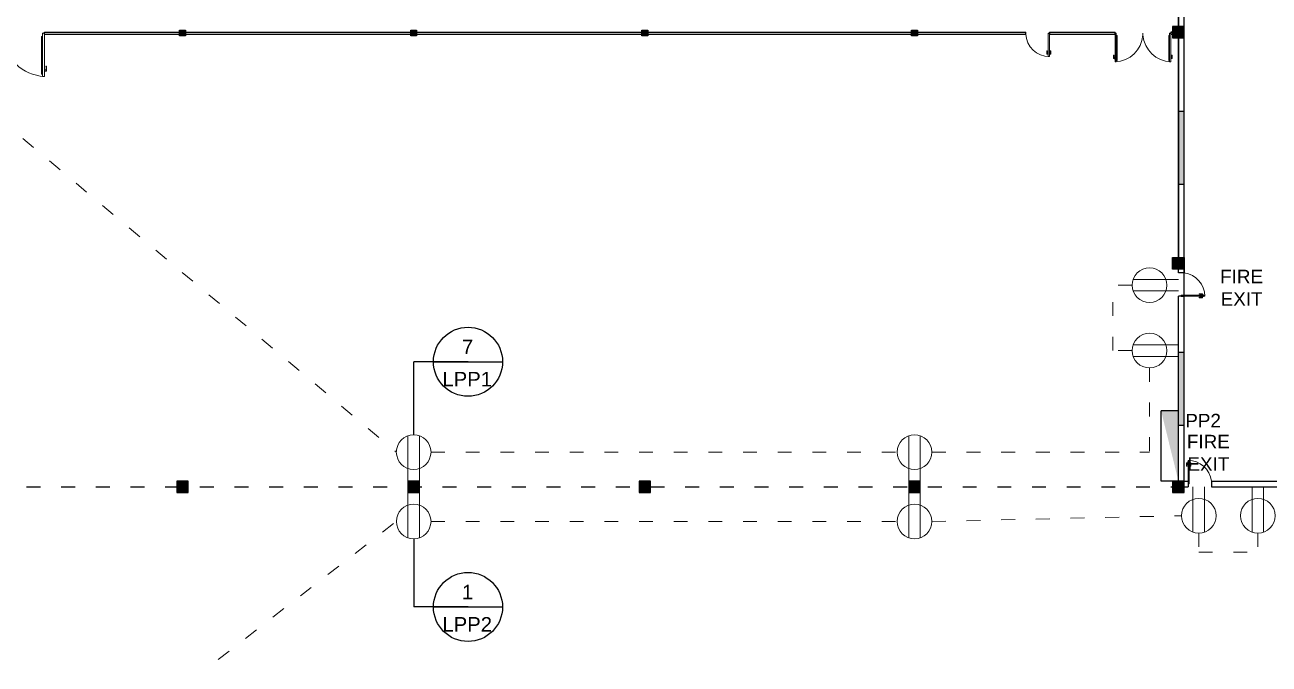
# Model space of a CAD drawing. Header units: millimetres. Extents: x 3339 to 2017737, y 4955 to 2748989.
# Drawn here: x 1150133 to 1182429, y 1280108 to 1296697 of the extents above; entities that cross this region are included whole.
import ezdxf

# ---------------------------------------------------------------- set-up
doc = ezdxf.new("R2010")
doc.units = ezdxf.units.MM
doc.header["$LTSCALE"] = 30
doc.linetypes.add('ACAD_ISO03W100', pattern=[30, 12, -18])
for name, color, linetype, lineweight in [('A-DETL-GENF', 92, 'Continuous', 13), ('A-DOOR', 31, 'Continuous', 13), ('outlet', 3, 'Continuous', 13), ('power lines', 3, 'ACAD_ISO03W100', 13)]:
    doc.layers.add(name, color=color, linetype=linetype, lineweight=lineweight)
doc.layers.add('broken line', color=7, linetype='ACAD_ISO03W100', plot=False)
for name, color, linetype in [('DIM LINES', 7, 'Continuous'), ('TEXT', 7, 'Continuous'), ('window', 92, 'Continuous')]:
    doc.layers.add(name, color=color, linetype=linetype)
doc.styles.get("Standard").update_dxf_attribs({"font": 'arial.ttf'})
doc.dimstyles.new('GREEN', dxfattribs={"dimtxt": 1000, "dimasz": 600, "dimexe": 0.18, "dimexo": 0.0625, "dimgap": 0.09, "dimtad": 2, "dimdec": 0, "dimzin": 0, "dimdsep": 46, "dimtxsty": 'Standard', "dimblk": 'ARCHTICK', "dimcen": 0.09, "dimclrd": 3, "dimclre": 3, "dimclrt": 2, "dimadec": 0, "dimazin": 0, "dimtfac": 1, "dimtdec": 0, "dimtofl": 0, "dimtmove": 0, "dimatfit": 3, "dimfxl": 1, "dimtolj": 1, "dimtzin": 0, "dimarcsym": 0})

# ---------------------------------------------------------------- blocks, each defined once
blk = doc.blocks.new('_ArchTick')
at = {"color": 0, "linetype": 'ByBlock', "const_width": 0.15}
blk.add_lwpolyline([(-0.5, -0.5), (0.5, 0.5)], dxfattribs=at)
blk = doc.blocks.new('*D841')
at = {"layer": 'Defpoints', "color": 0, "transparency": 16777216}
for p in [(1180224, 1319497), (1136224, 1308509), (1180224, 1289653)]:
    blk.add_point(p, dxfattribs=at)
at = {"layer": 'DIM LINES', "color": 3, "linetype": 'ByBlock', "lineweight": -2, "transparency": 16777216}
for p, q in [((1136224, 1308509), (1136224, 1319497)), ((1136224, 1319497), (1180224, 1319497)), ((1180224, 1289654), (1180224, 1319497))]:
    blk.add_line(p, q, dxfattribs=at)
at = {"layer": 'DIM LINES', "color": 3, "lineweight": -2, "transparency": 16777216, "xscale": 600, "yscale": 600, "zscale": 600, "rotation": 180}
blk.add_blockref('_ArchTick', (1136224, 1319497), dxfattribs=at)
at = {"layer": 'DIM LINES', "color": 3, "lineweight": -2, "transparency": 16777216, "xscale": 600, "yscale": 600, "zscale": 600}
blk.add_blockref('_ArchTick', (1180224, 1319497), dxfattribs=at)
at = {"layer": 'DIM LINES', "color": 2, "transparency": 16777216, "insert": (1158224, 1320008), "char_height": 1000, "attachment_point": 5}
blk.add_mtext('\\A1;44000', dxfattribs=at)
blk = doc.blocks.new('poste w line 2')
h = blk.add_hatch(color=2)
h.dxf.hatch_style = 1
h.paths.add_polyline_path([(1353, 47318), (1053, 47318), (1053, 47018), (1353, 47018)])
at = {"color": 0}
for p, q in [((1053, 47168), (1053, 47318)), ((1053, 47318), (1353, 47318)), ((1053, 47018), (1053, 47168)), ((1353, 47318), (1353, 47018)), ((1353, 47018), (1053, 47018))]:
    blk.add_line(p, q, dxfattribs=at)
blk = doc.blocks.new('outet')
at = {"layer": 'outlet', "linetype": 'ByBlock'}
for p, q in [((151671, 60292), (151671, 59118)), ((151971, 60292), (151971, 59118))]:
    blk.add_line(p, q, dxfattribs=at)
blk.add_circle((151821, 59868), 450, dxfattribs=at)

msp = doc.modelspace()

# ---------------------------------------------------------------- hatches: boundary and pattern name
h = msp.add_hatch(color=2)
h.dxf.hatch_style = 1
h.paths.add_polyline_path([(1154224.279, 1296559.357), (1154149.279, 1296559.357), (1154149.279, 1296409.357), (1154224.279, 1296409.357)])
h = msp.add_hatch(color=2)
h.dxf.hatch_style = 1
h.paths.add_polyline_path([(1154299.279, 1296559.357), (1154224.279, 1296559.357), (1154224.279, 1296409.357), (1154299.279, 1296409.357)])
h = msp.add_hatch(color=2)
h.dxf.hatch_style = 1
h.paths.add_polyline_path([(1160224.279, 1296559.357), (1160149.279, 1296559.357), (1160149.279, 1296409.357), (1160224.279, 1296409.357)])
h = msp.add_hatch(color=2)
h.dxf.hatch_style = 1
h.paths.add_polyline_path([(1160299.279, 1296559.357), (1160224.279, 1296559.357), (1160224.279, 1296409.357), (1160299.279, 1296409.357)])
h = msp.add_hatch(color=2)
h.dxf.hatch_style = 1
h.paths.add_polyline_path([(1166224.279, 1296559.295), (1166149.279, 1296559.295), (1166149.279, 1296409.295), (1166224.279, 1296409.295)])
h = msp.add_hatch(color=2)
h.dxf.hatch_style = 1
h.paths.add_polyline_path([(1166299.279, 1296559.295), (1166224.279, 1296559.295), (1166224.279, 1296409.295), (1166299.279, 1296409.295)])
h = msp.add_hatch(color=2)
h.dxf.hatch_style = 1
h.paths.add_polyline_path([(1173224.279, 1296559.357), (1173149.279, 1296559.357), (1173149.279, 1296409.357), (1173224.279, 1296409.357)])
h = msp.add_hatch(color=2)
h.dxf.hatch_style = 1
h.paths.add_polyline_path([(1173299.279, 1296559.357), (1173224.279, 1296559.357), (1173224.279, 1296409.357), (1173299.279, 1296409.357)])
h = msp.add_hatch(color=2)
h.dxf.hatch_style = 1
h.paths.add_polyline_path([(1180224.279, 1296659.357), (1179924.279, 1296659.357), (1179924.279, 1296359.357), (1180224.279, 1296359.357)])
at = {"true_color": 0xf8d731}
h = msp.add_hatch(color=40, dxfattribs=at)
h.dxf.hatch_style = 1
h.paths.add_polyline_path([(1180074.279, 1286684.357), (1179624.279, 1286684.357), (1180074.279, 1284859.357)])
h = msp.add_hatch(color=2)
h.dxf.hatch_style = 1
h.paths.add_polyline_path([(1154374.279, 1284859.357), (1154074.279, 1284859.357), (1154074.279, 1284559.357), (1154374.279, 1284559.357)])
h = msp.add_hatch(color=2)
h.dxf.hatch_style = 1
h.paths.add_polyline_path([(1160374.279, 1284859.357), (1160074.279, 1284859.357), (1160074.279, 1284559.357), (1160374.279, 1284559.357)])
h = msp.add_hatch(color=2)
h.dxf.hatch_style = 1
h.paths.add_polyline_path([(1166374.279, 1284859.357), (1166074.279, 1284859.357), (1166074.279, 1284559.357), (1166374.279, 1284559.357)])
h = msp.add_hatch(color=2)
h.dxf.hatch_style = 1
h.paths.add_polyline_path([(1173374.279, 1284859.357), (1173074.279, 1284859.357), (1173074.279, 1284559.357), (1173374.279, 1284559.357)])
h = msp.add_hatch(color=2)
h.dxf.hatch_style = 1
h.paths.add_polyline_path([(1180224.279, 1284859.357), (1179924.279, 1284859.357), (1179924.279, 1284559.357), (1180224.279, 1284559.357)])
at = {"layer": 'window'}
h = msp.add_hatch(color=256, dxfattribs=at)
h.dxf.hatch_style = 1
h.paths.add_polyline_path([(1180222.659, 1294459.357), (1180074.279, 1294459.357), (1180074.279, 1292559.357), (1180222.659, 1292559.357)])
h = msp.add_hatch(color=256, dxfattribs=at)
h.dxf.hatch_style = 1
h.paths.add_polyline_path([(1180222.659, 1288206.42), (1180074.279, 1288206.42), (1180074.279, 1286306.42), (1180222.659, 1286306.42)])

# ---------------------------------------------------------------- linework, layer by layer
at = {"color": 0}
for p, q in [((1180074.279, 1296509.357), (1180074.279, 1308359.357)), ((1180224.279, 1290259.357), (1180224.279, 1308509.357)), ((1150638.779, 1296509.357), (1176114.291, 1296509.357)), ((1150638.779, 1296459.357), (1150638.779, 1296509.357)), ((1150638.779, 1296459.357), (1176114.291, 1296459.357)), ((1176114.291, 1296459.357), (1176114.291, 1296509.357)), ((1176694.279, 1296484.357), (1176724.279, 1296484.357)), ((1176724.279, 1296509.357), (1178431.279, 1296509.357)), ((1176724.279, 1296509.357), (1176724.279, 1296459.357)), ((1176724.279, 1296459.357), (1178431.279, 1296459.357)), ((1178431.279, 1296459.357), (1178431.279, 1296509.357)), ((1178431.279, 1296484.357), (1178461.279, 1296484.357)), ((1179844.279, 1296484.357), (1179874.279, 1296484.357)), ((1179874.279, 1296509.357), (1180074.279, 1296509.357)), ((1180074.279, 1296509.357), (1179874.279, 1296509.357)), ((1179874.279, 1296509.357), (1179874.279, 1296459.357)), ((1179874.279, 1296459.357), (1180074.279, 1296459.357)), ((1180074.279, 1290259.357), (1180074.279, 1296459.357)), ((1180074.279, 1284709.357), (1180074.279, 1289653.482)), ((1180224.279, 1284859.357), (1180224.279, 1289653.482)), ((1180224.279, 1284859.357), (1180324.279, 1284859.357)), ((1180930.155, 1284859.357), (1184224.279, 1284859.357)), ((1180074.279, 1284709.357), (1180324.279, 1284709.357)), ((1180930.155, 1284709.357), (1184224.279, 1284709.357))]:
    msp.add_line(p, q, dxfattribs=at)
for p, q in [((1180074.279, 1302359.357), (1180074.279, 1296659.357)), ((1154149.279, 1296409.357), (1154149.279, 1296559.357)), ((1154149.279, 1296559.357), (1154299.279, 1296559.357)), ((1154299.279, 1296409.357), (1154149.279, 1296409.357)), ((1154224.279, 1296559.357), (1154224.279, 1296409.357)), ((1154299.279, 1296559.357), (1154299.279, 1296409.357)), ((1160149.279, 1296409.357), (1160149.279, 1296559.357)), ((1160149.279, 1296559.357), (1160299.279, 1296559.357)), ((1160299.279, 1296409.357), (1160149.279, 1296409.357)), ((1160224.279, 1296559.357), (1160224.279, 1296409.357)), ((1160299.279, 1296559.357), (1160299.279, 1296409.357)), ((1166149.279, 1296409.295), (1166149.279, 1296559.295)), ((1166149.279, 1296559.295), (1166299.279, 1296559.295)), ((1166299.279, 1296409.295), (1166149.279, 1296409.295)), ((1166224.279, 1296559.295), (1166224.279, 1296409.295)), ((1166299.279, 1296559.295), (1166299.279, 1296409.295)), ((1173149.279, 1296409.357), (1173149.279, 1296559.357)), ((1173149.279, 1296559.357), (1173299.279, 1296559.357)), ((1173299.279, 1296409.357), (1173149.279, 1296409.357)), ((1173224.279, 1296559.357), (1173224.279, 1296409.357)), ((1173299.279, 1296559.357), (1173299.279, 1296409.357)), ((1180074.279, 1296359.357), (1180074.279, 1290659.357)), ((1180074.279, 1290259.357), (1180074.279, 1290359.357)), ((1180224.279, 1290259.357), (1180074.279, 1290259.357)), ((1180224.279, 1290359.357), (1180224.279, 1290259.357)), ((1180074.279, 1284859.357), (1180074.279, 1289653.482)), ((1180224.279, 1289653.482), (1180074.279, 1289653.482)), ((1180149.279, 1289653.482), (1180224.279, 1289653.482)), ((1180224.279, 1284859.357), (1180224.279, 1289653.482)), ((1160224.279, 1286059.357), (1160224.279, 1287954.205)), ((1160738.402, 1287954.205), (1160224.279, 1287954.205)), ((1161634.672, 1287954.205), (1160734.672, 1287954.205)), ((1160734.672, 1287954.205), (1162534.672, 1287954.205)), ((1161634.672, 1287954.205), (1161634.672, 1287954.205)), ((1161634.672, 1287057.935), (1161634.672, 1287054.205)), ((1179624.279, 1284859.357), (1179624.279, 1286684.357)), ((1180074.279, 1286684.357), (1179624.279, 1286684.357)), ((1180074.279, 1284859.357), (1180074.279, 1286684.357)), ((1180074.279, 1284859.357), (1179624.279, 1284859.357)), ((1180074.279, 1284709.357), (1180074.279, 1284859.357)), ((1180224.279, 1284859.357), (1180324.279, 1284859.357)), ((1180324.279, 1284859.357), (1180324.279, 1284709.357)), ((1180930.155, 1284859.357), (1180930.155, 1284709.357)), ((1160224.279, 1283359.357), (1160224.279, 1281590.739)), ((1160738.402, 1281590.739), (1160224.279, 1281590.739)), ((1161634.672, 1281590.739), (1160734.672, 1281590.739)), ((1160734.672, 1281590.739), (1162534.672, 1281590.739)), ((1161634.672, 1281590.739), (1161634.672, 1281590.739)), ((1161634.672, 1280694.469), (1161634.672, 1280690.739))]:
    msp.add_line(p, q)
for points in [[(1180224.279, 1296659.357), (1179924.279, 1296659.357), (1179924.279, 1296359.357), (1180224.279, 1296359.357), (1180224.279, 1296659.357)], [(1154374.279, 1284859.357), (1154074.279, 1284859.357), (1154074.279, 1284559.357), (1154374.279, 1284559.357), (1154374.279, 1284859.357)], [(1160374.279, 1284859.357), (1160074.279, 1284859.357), (1160074.279, 1284559.357), (1160374.279, 1284559.357), (1160374.279, 1284859.357)], [(1166374.279, 1284859.357), (1166074.279, 1284859.357), (1166074.279, 1284559.357), (1166374.279, 1284559.357), (1166374.279, 1284859.357)], [(1173374.279, 1284859.357), (1173074.279, 1284859.357), (1173074.279, 1284559.357), (1173374.279, 1284559.357), (1173374.279, 1284859.357)], [(1180224.279, 1284859.357), (1179924.279, 1284859.357), (1179924.279, 1284559.357), (1180224.279, 1284559.357), (1180224.279, 1284859.357)]]:
    msp.add_lwpolyline(points, close=True)
for centre in [(1161634.672, 1287954.205), (1161634.672, 1281590.739)]:
    msp.add_circle(centre, 896.27)
at = {"layer": 'A-DETL-GENF'}
for p, q in [((1150560.029, 1295419.049), (1150560.029, 1296393.299)), ((1150560.029, 1296393.299), (1150593.779, 1296393.299)), ((1150593.779, 1296393.299), (1150593.779, 1295419.049)), ((1178461.279, 1296423.652), (1178461.279, 1295774.152)), ((1178483.779, 1296423.652), (1178461.279, 1296423.652)), ((1178483.779, 1295774.152), (1178483.779, 1296423.652)), ((1179821.779, 1295774.152), (1179821.779, 1296423.652)), ((1179821.779, 1296423.652), (1179844.279, 1296423.652)), ((1179844.279, 1296423.652), (1179844.279, 1295774.152)), ((1176656.179, 1296024.95), (1176670.55, 1296024.95)), ((1176656.179, 1295963.145), (1176656.179, 1296024.95)), ((1176664.765, 1296016.059), (1176656.179, 1296024.645)), ((1176664.765, 1295963.145), (1176656.179, 1295963.145)), ((1176656.179, 1295934.57), (1176656.179, 1295963.145)), ((1176656.179, 1295963.145), (1176665.704, 1295963.145)), ((1176665.704, 1295934.57), (1176656.179, 1295934.57)), ((1176670.55, 1296016.059), (1176664.765, 1296016.059)), ((1176664.765, 1296016.059), (1176664.765, 1295963.145)), ((1176665.704, 1295963.145), (1176665.704, 1295934.57)), ((1176665.704, 1295960.764), (1176689.517, 1295960.764)), ((1176665.704, 1295936.951), (1176665.704, 1295960.764)), ((1176689.517, 1295936.951), (1176665.704, 1295936.951)), ((1176670.55, 1296024.95), (1176670.55, 1296016.059)), ((1176689.517, 1295986.957), (1176694.279, 1295991.72)), ((1176689.517, 1295910.757), (1176689.517, 1295986.957)), ((1176689.517, 1295960.764), (1176689.517, 1295936.951)), ((1176694.279, 1295905.995), (1176689.517, 1295910.757)), ((1176694.279, 1295991.72), (1176694.279, 1295905.995)), ((1176724.279, 1295905.995), (1176724.279, 1295991.72)), ((1176724.279, 1295991.72), (1176729.042, 1295986.957)), ((1176729.042, 1295910.757), (1176724.279, 1295905.995)), ((1176729.042, 1295986.957), (1176729.042, 1295910.757)), ((1176729.042, 1295936.951), (1176729.042, 1295960.764)), ((1176729.042, 1295960.764), (1176752.854, 1295960.764)), ((1176752.854, 1295936.951), (1176729.042, 1295936.951)), ((1176748.009, 1296016.059), (1176748.009, 1296024.95)), ((1176748.009, 1296024.95), (1176762.379, 1296024.95)), ((1176753.794, 1296016.059), (1176748.009, 1296016.059)), ((1176752.854, 1295963.145), (1176762.379, 1295963.145)), ((1176752.854, 1295934.57), (1176752.854, 1295963.145)), ((1176752.854, 1295960.764), (1176752.854, 1295936.951)), ((1176762.379, 1295934.57), (1176752.854, 1295934.57)), ((1176753.794, 1296016.059), (1176762.379, 1296024.645)), ((1176753.794, 1295963.145), (1176753.794, 1296016.059)), ((1176762.379, 1295963.145), (1176753.794, 1295963.145)), ((1176762.379, 1296024.95), (1176762.379, 1295963.145)), ((1176762.379, 1295963.145), (1176762.379, 1295934.57)), ((1178393.179, 1295913.575), (1178393.179, 1295851.77)), ((1178407.55, 1295913.575), (1178393.179, 1295913.575)), ((1178401.765, 1295904.684), (1178393.179, 1295913.27)), ((1178393.179, 1295851.77), (1178401.765, 1295851.77)), ((1178402.704, 1295851.77), (1178393.179, 1295851.77)), ((1178393.179, 1295851.77), (1178393.179, 1295823.195)), ((1178393.179, 1295823.195), (1178402.704, 1295823.195)), ((1178401.765, 1295851.77), (1178401.765, 1295904.684)), ((1178401.765, 1295904.684), (1178407.55, 1295904.684)), ((1178402.704, 1295823.195), (1178402.704, 1295851.77)), ((1178402.704, 1295849.389), (1178402.704, 1295825.576)), ((1178426.517, 1295849.389), (1178402.704, 1295849.389)), ((1178402.704, 1295825.576), (1178426.517, 1295825.576)), ((1178407.55, 1295904.684), (1178407.55, 1295913.575)), ((1178431.279, 1295880.345), (1178426.517, 1295875.582)), ((1178426.517, 1295875.582), (1178426.517, 1295799.382)), ((1178426.517, 1295825.576), (1178426.517, 1295849.389)), ((1178426.517, 1295799.382), (1178431.279, 1295794.62)), ((1178431.279, 1295794.62), (1178431.279, 1295880.345)), ((1178461.279, 1295774.152), (1178483.779, 1295774.152)), ((1179844.279, 1295774.152), (1179821.779, 1295774.152)), ((1179874.279, 1295794.62), (1179874.279, 1295880.345)), ((1179874.279, 1295880.345), (1179879.042, 1295875.582)), ((1179879.042, 1295799.382), (1179874.279, 1295794.62)), ((1179879.042, 1295875.582), (1179879.042, 1295799.382)), ((1179879.042, 1295825.576), (1179879.042, 1295849.389)), ((1179879.042, 1295849.389), (1179902.854, 1295849.389)), ((1179902.854, 1295825.576), (1179879.042, 1295825.576)), ((1179898.009, 1295904.684), (1179898.009, 1295913.575)), ((1179898.009, 1295913.575), (1179912.379, 1295913.575)), ((1179903.794, 1295904.684), (1179898.009, 1295904.684)), ((1179902.854, 1295851.77), (1179912.379, 1295851.77)), ((1179902.854, 1295823.195), (1179902.854, 1295851.77)), ((1179902.854, 1295849.389), (1179902.854, 1295825.576)), ((1179912.379, 1295823.195), (1179902.854, 1295823.195)), ((1179903.794, 1295904.684), (1179912.379, 1295913.27)), ((1179903.794, 1295851.77), (1179903.794, 1295904.684)), ((1179912.379, 1295851.77), (1179903.794, 1295851.77)), ((1179912.379, 1295913.575), (1179912.379, 1295851.77)), ((1179912.379, 1295851.77), (1179912.379, 1295823.195)), ((1150593.779, 1295419.049), (1150560.029, 1295419.049)), ((1150638.779, 1295449.751), (1150638.779, 1295578.339)), ((1150638.779, 1295578.339), (1150645.923, 1295571.195)), ((1150645.923, 1295456.895), (1150638.779, 1295449.751)), ((1150645.923, 1295571.195), (1150645.923, 1295456.895)), ((1150645.923, 1295496.186), (1150645.923, 1295531.904)), ((1150645.923, 1295531.904), (1150681.642, 1295531.904)), ((1150681.642, 1295496.186), (1150645.923, 1295496.186)), ((1150674.373, 1295614.848), (1150674.373, 1295628.184)), ((1150674.373, 1295628.184), (1150695.929, 1295628.184)), ((1150683.051, 1295614.848), (1150674.373, 1295614.848)), ((1150681.642, 1295535.476), (1150695.929, 1295535.476)), ((1150681.642, 1295492.614), (1150681.642, 1295535.476)), ((1150681.642, 1295531.904), (1150681.642, 1295496.186)), ((1150695.929, 1295492.614), (1150681.642, 1295492.614)), ((1150683.051, 1295614.848), (1150695.929, 1295627.726)), ((1150683.051, 1295535.476), (1150683.051, 1295614.848)), ((1150695.929, 1295535.476), (1150683.051, 1295535.476)), ((1150695.929, 1295628.184), (1150695.929, 1295535.476)), ((1150695.929, 1295535.476), (1150695.929, 1295492.614)), ((1180608.687, 1289721.582), (1180608.687, 1289707.211)), ((1180670.492, 1289721.582), (1180608.687, 1289721.582)), ((1180608.687, 1289707.211), (1180617.577, 1289707.211)), ((1180617.577, 1289629.753), (1180608.687, 1289629.753)), ((1180608.687, 1289629.753), (1180608.687, 1289615.382)), ((1180608.687, 1289615.382), (1180670.492, 1289615.382)), ((1180617.577, 1289712.997), (1180608.992, 1289721.582)), ((1180617.577, 1289623.967), (1180608.992, 1289615.382)), ((1180617.577, 1289707.211), (1180617.577, 1289712.997)), ((1180617.577, 1289712.997), (1180670.492, 1289712.997)), ((1180617.577, 1289623.967), (1180617.577, 1289629.753)), ((1180670.492, 1289623.967), (1180617.577, 1289623.967)), ((1180646.679, 1289688.244), (1180641.917, 1289683.482)), ((1180641.917, 1289683.482), (1180727.642, 1289683.482)), ((1180727.642, 1289653.482), (1180641.917, 1289653.482)), ((1180641.917, 1289653.482), (1180646.679, 1289648.719)), ((1180722.879, 1289688.244), (1180646.679, 1289688.244)), ((1180646.679, 1289648.719), (1180722.879, 1289648.719)), ((1180670.492, 1289712.997), (1180670.492, 1289721.582)), ((1180699.067, 1289721.582), (1180670.492, 1289721.582)), ((1180670.492, 1289721.582), (1180670.492, 1289712.057)), ((1180670.492, 1289712.057), (1180699.067, 1289712.057)), ((1180670.492, 1289624.907), (1180670.492, 1289615.382)), ((1180699.067, 1289624.907), (1180670.492, 1289624.907)), ((1180670.492, 1289615.382), (1180670.492, 1289623.967)), ((1180670.492, 1289615.382), (1180699.067, 1289615.382)), ((1180672.873, 1289712.057), (1180672.873, 1289688.244)), ((1180696.686, 1289712.057), (1180672.873, 1289712.057)), ((1180672.873, 1289688.244), (1180696.686, 1289688.244)), ((1180696.686, 1289648.719), (1180672.873, 1289648.719)), ((1180672.873, 1289648.719), (1180672.873, 1289624.907)), ((1180672.873, 1289624.907), (1180696.686, 1289624.907)), ((1180696.686, 1289688.244), (1180696.686, 1289712.057)), ((1180696.686, 1289624.907), (1180696.686, 1289648.719)), ((1180699.067, 1289712.057), (1180699.067, 1289721.582)), ((1180699.067, 1289615.382), (1180699.067, 1289624.907)), ((1180727.642, 1289683.482), (1180722.879, 1289688.244)), ((1180722.879, 1289648.719), (1180727.642, 1289653.482)), ((1180286.179, 1285305.57), (1180286.179, 1285334.145)), ((1180286.179, 1285334.145), (1180295.704, 1285334.145)), ((1180286.179, 1285243.765), (1180286.179, 1285305.57)), ((1180286.179, 1285305.57), (1180294.765, 1285305.57)), ((1180295.704, 1285305.57), (1180286.179, 1285305.57)), ((1180294.765, 1285252.655), (1180286.179, 1285244.07)), ((1180300.55, 1285243.765), (1180286.179, 1285243.765)), ((1180294.765, 1285305.57), (1180294.765, 1285252.655)), ((1180294.765, 1285252.655), (1180300.55, 1285252.655)), ((1180295.704, 1285334.145), (1180295.704, 1285305.57)), ((1180295.704, 1285307.951), (1180295.704, 1285331.764)), ((1180295.704, 1285331.764), (1180319.517, 1285331.764)), ((1180319.517, 1285307.951), (1180295.704, 1285307.951)), ((1180300.55, 1285252.655), (1180300.55, 1285243.765)), ((1180319.517, 1285357.957), (1180324.279, 1285362.72)), ((1180319.517, 1285281.757), (1180319.517, 1285357.957)), ((1180319.517, 1285331.764), (1180319.517, 1285307.951)), ((1180324.279, 1285276.995), (1180319.517, 1285281.757)), ((1180324.279, 1285362.72), (1180324.279, 1285276.995)), ((1180354.279, 1285362.72), (1180359.042, 1285357.957)), ((1180354.279, 1285276.995), (1180354.279, 1285362.72)), ((1180359.042, 1285281.757), (1180354.279, 1285276.995)), ((1180359.042, 1285357.957), (1180359.042, 1285281.757)), ((1180359.042, 1285307.951), (1180359.042, 1285331.764)), ((1180359.042, 1285331.764), (1180382.854, 1285331.764)), ((1180382.854, 1285307.951), (1180359.042, 1285307.951)), ((1180378.009, 1285243.765), (1180378.009, 1285252.655)), ((1180378.009, 1285252.655), (1180383.794, 1285252.655)), ((1180392.379, 1285243.765), (1180378.009, 1285243.765)), ((1180382.854, 1285305.57), (1180382.854, 1285334.145)), ((1180382.854, 1285334.145), (1180392.379, 1285334.145)), ((1180382.854, 1285331.764), (1180382.854, 1285307.951)), ((1180392.379, 1285305.57), (1180382.854, 1285305.57)), ((1180383.794, 1285252.655), (1180383.794, 1285305.57)), ((1180383.794, 1285305.57), (1180392.379, 1285305.57)), ((1180383.794, 1285252.655), (1180392.379, 1285244.07)), ((1180392.379, 1285334.145), (1180392.379, 1285305.57)), ((1180392.379, 1285305.57), (1180392.379, 1285243.765))]:
    msp.add_line(p, q, dxfattribs=at)
at = {"layer": 'A-DOOR', "lineweight": 18}
for p, q in [((1150593.779, 1295359.357), (1150593.779, 1296484.357)), ((1150638.779, 1296484.357), (1150593.779, 1296484.357)), ((1150638.779, 1296484.357), (1150638.779, 1295359.357)), ((1176694.279, 1296484.357), (1176724.279, 1296484.357)), ((1176694.279, 1295873.857), (1176694.279, 1296484.357)), ((1176724.279, 1296484.357), (1176724.279, 1295873.857)), ((1178431.279, 1296484.357), (1178431.279, 1295734.357)), ((1178431.279, 1296484.357), (1178461.279, 1296484.357)), ((1178461.279, 1295734.357), (1178461.279, 1296484.357)), ((1179844.279, 1295734.357), (1179844.279, 1296484.357)), ((1179874.279, 1296484.357), (1179844.279, 1296484.357)), ((1179874.279, 1296484.357), (1179874.279, 1295734.357)), ((1176724.279, 1295873.857), (1176694.279, 1295873.857)), ((1178431.279, 1295734.357), (1178461.279, 1295734.357)), ((1179874.279, 1295734.357), (1179844.279, 1295734.357)), ((1150638.779, 1295359.357), (1150593.779, 1295359.357)), ((1180149.279, 1289683.482), (1180149.279, 1289653.482)), ((1180759.779, 1289683.482), (1180149.279, 1289683.482)), ((1180149.279, 1289653.482), (1180759.779, 1289653.482)), ((1180759.779, 1289653.482), (1180759.779, 1289683.482)), ((1180324.279, 1284784.357), (1180324.279, 1285394.857)), ((1180324.279, 1285394.857), (1180354.279, 1285394.857)), ((1180354.279, 1285394.857), (1180354.279, 1284784.357)), ((1180354.279, 1284784.357), (1180324.279, 1284784.357))]:
    msp.add_line(p, q, dxfattribs=at)
at = {"layer": 'A-DOOR'}
msp.add_line((1179152.779, 1296427.885), (1179152.779, 1296484.323), dxfattribs=at)
for centre, radius, start, end in [((1150692.416, 1296498.253), 1140.158, 184.961307, 267.3036501), ((1176724.279, 1296484.357), 610.5, 182.3469208, 270), ((1178395.522, 1296493.621), 760.105, 272.6963499, 355.038693), ((1179910.037, 1296493.621), 760.105, 184.961307, 267.3036501), ((1180149.279, 1289653.482), 610.5, 0, 82.94338), ((1180324.279, 1284784.357), 610.5, 7.05662, 90)]:
    msp.add_arc(centre, radius, start, end, dxfattribs=at)
at = {"layer": 'broken line'}
msp.add_line((1148374.279, 1284709.357), (1179924.279, 1284709.357), dxfattribs=at)
at = {"layer": 'power lines'}
for p, q in [((1147324.279, 1296059.357), (1159774.279, 1285609.357)), ((1178374.279, 1288243.198), (1178374.279, 1289941.368)), ((1178874.279, 1289941.368), (1178374.279, 1289941.368)), ((1178874.279, 1288243.198), (1178374.279, 1288243.198)), ((1179324.279, 1287793.198), (1179324.279, 1285609.357)), ((1160674.279, 1285609.357), (1172774.279, 1285609.357)), ((1173674.279, 1285609.357), (1179324.279, 1285609.357)), ((1147324.279, 1274159.357), (1159774.279, 1283809.357)), ((1160674.279, 1283809.357), (1172774.279, 1283809.357)), ((1173674.279, 1283809.357), (1180152.524, 1283959.357)), ((1180602.524, 1283509.357), (1180602.524, 1283009.357)), ((1182136.526, 1283509.357), (1182136.526, 1283009.357)), ((1180602.524, 1283009.357), (1182136.526, 1283009.357))]:
    msp.add_line(p, q, dxfattribs=at)
at = {"layer": 'window'}
for p, q in [((1180074.279, 1294459.357), (1180222.659, 1294459.357)), ((1180074.279, 1292559.357), (1180222.659, 1292559.357)), ((1180074.279, 1288206.42), (1180222.659, 1288206.42)), ((1180074.279, 1286306.42), (1180222.659, 1286306.42))]:
    msp.add_line(p, q, dxfattribs=at)

# ---------------------------------------------------------------- block references
at = {"color": 0}
msp.add_blockref('poste w line 2', (1178870.789, 1243341.247), dxfattribs=at)
for p, rotation in [((1239192.39, 1138120.224), 90), ((1239192.39, 1136422.054), 90), ((1312045.423, 1343677.468), 180), ((1325045.423, 1343677.468), 180), ((1332423.668, 1343827.468), 180), ((1333957.669, 1343827.468), 180)]:
    msp.add_blockref('outet', p, dxfattribs=dict(rotation=rotation))
for p in [(1008403.136, 1225741.247), (1021403.136, 1225741.247)]:
    msp.add_blockref('outet', p)

# ---------------------------------------------------------------- texts
at = {"char_height": 377.35925, "attachment_point": 1}
for s, insert in [('\\pxqc,t0.39537;7', (1161434.672, 1288529.544)), ('\\pxqc,t0.39537;LPP1', (1161424.672, 1287691.564)), ('\\pxqc,t0.39537;1', (1161434.672, 1282166.078)), ('\\pxqc,t0.39537;LPP2', (1161424.672, 1281328.099))]:
    msp.add_mtext_dynamic_manual_height_columns(s, width=377.35925, gutter_width=1886.796, heights=[0], dxfattribs=dict(at, insert=insert))
at = {"layer": 'TEXT', "char_height": 350, "attachment_point": 1}
for insert in [(1181087.065, 1290341.989), (1180224.279, 1286058.291)]:
    msp.add_mtext_dynamic_manual_height_columns('\\pxqc;FIRE EXIT', width=1254.53393, gutter_width=0, heights=[1406.025], dxfattribs=dict(at, insert=insert))
at = {"layer": 'TEXT', "color": 40, "true_color": 0xf8d731, "insert": (1180296.055, 1286603.04), "char_height": 350, "attachment_point": 1}
msp.add_mtext_dynamic_manual_height_columns('\\pxqc;PP2', width=837.91337, gutter_width=0, heights=[0], dxfattribs=at)

# ---------------------------------------------------------------- dimensions: what is measured, and where the dimension line sits
at = {"layer": 'DIM LINES', "color": 0}
dim = msp.add_linear_dim(base=(1180224.279, 1319496.948), p1=(1136224.279, 1308509.357), p2=(1180224.279, 1289653.482), dimstyle='GREEN', dxfattribs=at)
dim.commit()
dim.dimension.update_dxf_attribs({"geometry": '*D841', "text_midpoint": (1158224.279, 1320007.611)})

doc.saveas('drawing.dxf')
